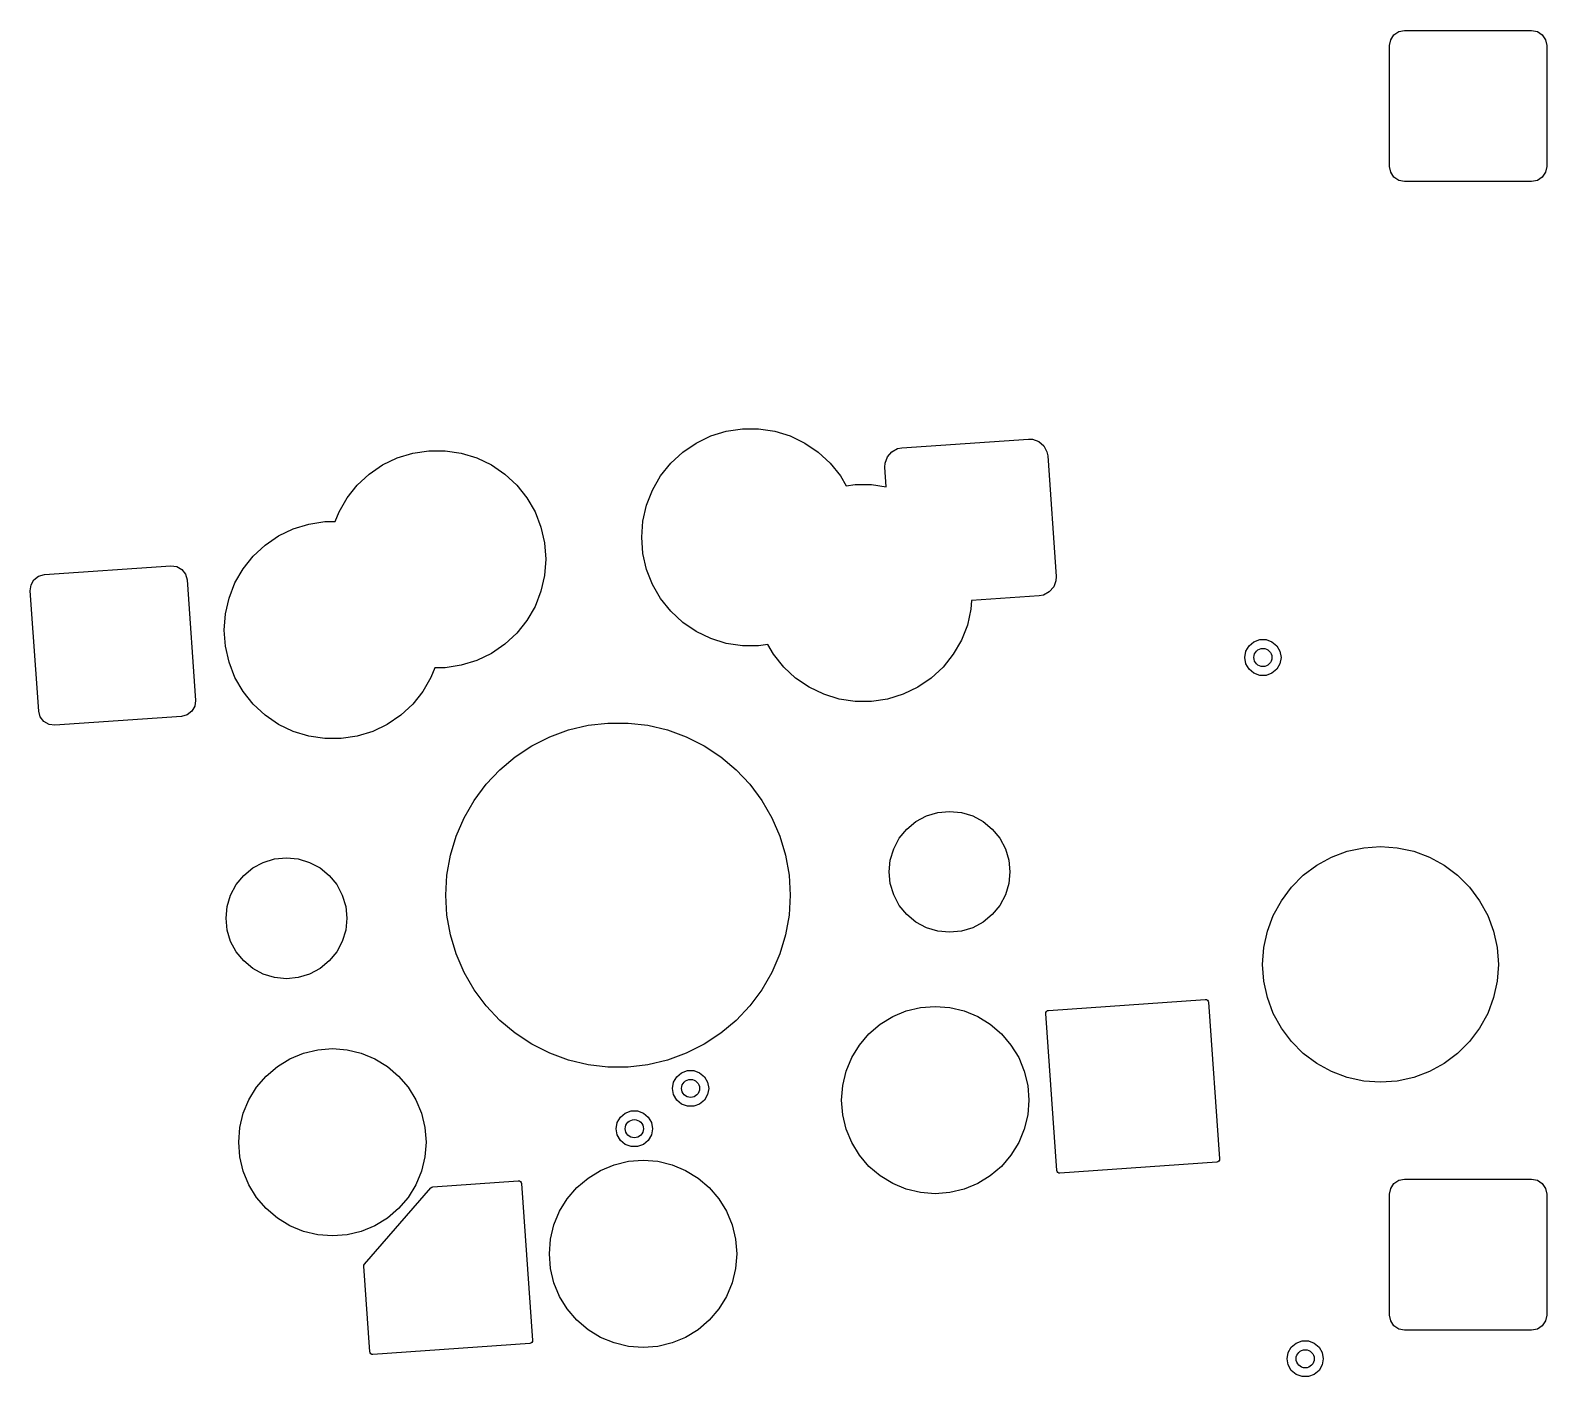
# Model space of a CAD drawing. Extents: x 2.53 to 8.57, y -5.78 to -1.88.
# Drawn here: x 4.104 to 5.092, y -2.821 to -1.945 of the extents above; entities that cross this region are included whole.
import ezdxf

# ---------------------------------------------------------------- set-up
doc = ezdxf.new("R2010")
doc.units = 0
doc.header["$MEASUREMENT"] = 0
doc.layers.add('BLACK', color=7, linetype='CONTINUOUS')

msp = doc.modelspace()

# ---------------------------------------------------------------- linework, layer by layer
at = {"layer": 'BLACK', "linetype": 'CONTINUOUS'}
for p, q in [((4.99225, -1.94748), (4.99545, -1.94535)), ((4.99545, -1.94535), (4.99921, -1.9446)), ((4.99921, -1.9446), (5.08189, -1.9446)), ((5.08189, -1.9446), (5.08566, -1.94535)), ((5.08566, -1.94535), (5.08885, -1.94748)), ((4.98937, -1.95444), (4.99012, -1.95068)), ((4.98937, -2.03318), (4.98937, -1.95444)), ((4.99012, -1.95068), (4.99225, -1.94748)), ((5.08885, -1.94748), (5.09098, -1.95068)), ((5.09098, -1.95068), (5.09173, -1.95444)), ((5.09173, -1.95444), (5.09173, -2.03318)), ((4.99012, -2.03695), (4.98937, -2.03318)), ((5.09173, -2.03318), (5.09098, -2.03695)), ((4.99225, -2.04014), (4.99012, -2.03695)), ((4.99545, -2.04228), (4.99225, -2.04014)), ((4.99921, -2.04303), (4.99545, -2.04228)), ((5.08189, -2.04303), (4.99921, -2.04303)), ((5.08566, -2.04228), (5.08189, -2.04303)), ((5.08885, -2.04014), (5.08566, -2.04228)), ((5.09098, -2.03695), (5.08885, -2.04014)), ((4.53759, -2.21333), (4.54713, -2.20874)), ((4.54713, -2.20874), (4.55725, -2.20562)), ((4.55725, -2.20562), (4.56772, -2.20404)), ((4.56772, -2.20404), (4.57832, -2.20404)), ((4.57832, -2.20404), (4.58879, -2.20562)), ((4.58879, -2.20562), (4.59891, -2.20874)), ((4.59891, -2.20874), (4.60845, -2.21333)), ((4.67156, -2.21651), (4.75404, -2.21074)), ((4.75404, -2.21074), (4.75676, -2.21087)), ((4.75676, -2.21087), (4.76084, -2.21234)), ((4.76084, -2.21234), (4.76412, -2.21519)), ((4.3429, -2.22302), (4.35302, -2.2199)), ((4.35302, -2.2199), (4.3635, -2.21832)), ((4.3635, -2.21832), (4.37409, -2.21832)), ((4.37409, -2.21832), (4.38456, -2.2199)), ((4.38456, -2.2199), (4.39468, -2.22302)), ((4.52107, -2.22651), (4.52884, -2.2193)), ((4.52884, -2.2193), (4.53759, -2.21333)), ((4.60845, -2.21333), (4.6172, -2.2193)), ((4.6172, -2.2193), (4.62497, -2.22651)), ((4.66073, -2.2264), (4.6622, -2.22231)), ((4.6622, -2.22231), (4.66505, -2.21904)), ((4.66505, -2.21904), (4.66889, -2.21701)), ((4.66889, -2.21701), (4.67156, -2.21651)), ((4.76412, -2.21519), (4.76614, -2.21903)), ((4.76614, -2.21903), (4.76664, -2.2217)), ((4.76664, -2.2217), (4.77214, -2.30025)), ((4.32461, -2.23358), (4.33336, -2.22762)), ((4.33336, -2.22762), (4.3429, -2.22302)), ((4.39468, -2.22302), (4.40423, -2.22762)), ((4.40423, -2.22762), (4.41298, -2.23358)), ((4.51447, -2.23479), (4.52107, -2.22651)), ((4.62497, -2.22651), (4.63157, -2.23479)), ((4.6606, -2.22912), (4.66073, -2.2264)), ((4.66149, -2.24178), (4.6606, -2.22912)), ((4.31024, -2.24907), (4.31685, -2.24079)), ((4.31685, -2.24079), (4.32461, -2.23358)), ((4.41298, -2.23358), (4.42074, -2.24079)), ((4.42074, -2.24079), (4.42735, -2.24907)), ((4.50917, -2.24396), (4.51447, -2.23479)), ((4.63157, -2.23479), (4.6353, -2.24124)), ((4.6353, -2.24124), (4.6413, -2.24033)), ((4.6413, -2.24033), (4.65189, -2.24033)), ((4.65189, -2.24033), (4.66149, -2.24178)), ((4.30495, -2.25824), (4.31024, -2.24907)), ((4.42735, -2.24907), (4.43264, -2.25824)), ((4.5053, -2.25382), (4.50917, -2.24396)), ((4.30249, -2.2645), (4.30495, -2.25824)), ((4.43264, -2.25824), (4.43651, -2.2681)), ((4.50294, -2.26414), (4.5053, -2.25382)), ((4.26555, -2.2738), (4.27509, -2.2692)), ((4.27509, -2.2692), (4.28521, -2.26608)), ((4.28521, -2.26608), (4.29569, -2.2645)), ((4.29569, -2.2645), (4.30249, -2.2645)), ((4.43651, -2.2681), (4.43887, -2.27843)), ((4.50215, -2.27471), (4.50294, -2.26414)), ((4.24904, -2.28697), (4.2568, -2.27976)), ((4.2568, -2.27976), (4.26555, -2.2738)), ((4.43887, -2.27843), (4.43966, -2.28899)), ((4.50294, -2.28527), (4.50215, -2.27471)), ((4.24243, -2.29525), (4.24904, -2.28697)), ((4.43966, -2.28899), (4.43887, -2.29955)), ((4.5053, -2.29559), (4.50294, -2.28527)), ((4.10622, -2.30234), (4.10926, -2.29999)), ((4.10926, -2.29999), (4.11296, -2.29898)), ((4.11296, -2.29898), (4.19544, -2.29322)), ((4.19544, -2.29322), (4.19925, -2.2937)), ((4.19925, -2.2937), (4.20258, -2.29561)), ((4.20258, -2.29561), (4.20493, -2.29864)), ((4.20493, -2.29864), (4.20594, -2.30235)), ((4.23714, -2.30442), (4.24243, -2.29525)), ((4.43887, -2.29955), (4.43651, -2.30988)), ((4.50917, -2.30545), (4.5053, -2.29559)), ((4.77214, -2.30025), (4.77201, -2.30297)), ((4.10383, -2.30949), (4.10431, -2.30568)), ((4.10932, -2.38804), (4.10383, -2.30949)), ((4.10431, -2.30568), (4.10622, -2.30234)), ((4.20594, -2.30235), (4.21144, -2.3809)), ((4.23327, -2.31428), (4.23714, -2.30442)), ((4.43651, -2.30988), (4.43264, -2.31974)), ((4.51447, -2.31463), (4.50917, -2.30545)), ((4.76769, -2.31033), (4.76385, -2.31235)), ((4.77054, -2.30705), (4.76769, -2.31033)), ((4.77201, -2.30297), (4.77054, -2.30705)), ((4.23091, -2.32461), (4.23327, -2.31428)), ((4.43264, -2.31974), (4.42735, -2.32891)), ((4.52107, -2.32291), (4.51447, -2.31463)), ((4.71667, -2.32156), (4.71431, -2.33189)), ((4.71709, -2.31594), (4.71667, -2.32156)), ((4.76118, -2.31286), (4.71709, -2.31594)), ((4.76385, -2.31235), (4.76118, -2.31286)), ((4.23012, -2.33517), (4.23091, -2.32461)), ((4.42735, -2.32891), (4.42074, -2.33719)), ((4.52884, -2.33011), (4.52107, -2.32291)), ((4.53759, -2.33608), (4.52884, -2.33011)), ((4.23091, -2.34573), (4.23012, -2.33517)), ((4.42074, -2.33719), (4.41298, -2.34439)), ((4.54713, -2.34067), (4.53759, -2.33608)), ((4.55725, -2.3438), (4.54713, -2.34067)), ((4.71431, -2.33189), (4.71044, -2.34175)), ((4.23327, -2.35606), (4.23091, -2.34573)), ((4.40423, -2.35036), (4.39468, -2.35495)), ((4.41298, -2.34439), (4.40423, -2.35036)), ((4.56772, -2.34537), (4.55725, -2.3438)), ((4.57832, -2.34537), (4.56772, -2.34537)), ((4.58432, -2.34447), (4.57832, -2.34537)), ((4.58804, -2.35092), (4.58432, -2.34447)), ((4.59465, -2.3592), (4.58804, -2.35092)), ((4.70515, -2.35092), (4.69855, -2.3592)), ((4.71044, -2.34175), (4.70515, -2.35092)), ((4.89504, -2.35299), (4.89575, -2.34895)), ((4.89575, -2.34895), (4.8978, -2.3454)), ((4.8978, -2.3454), (4.90095, -2.34276)), ((4.90095, -2.34276), (4.9048, -2.34136)), ((4.9048, -2.34136), (4.9089, -2.34136)), ((4.9089, -2.34136), (4.91276, -2.34276)), ((4.91276, -2.34276), (4.9159, -2.3454)), ((4.9159, -2.3454), (4.91795, -2.34895)), ((4.91795, -2.34895), (4.91866, -2.35299)), ((4.23714, -2.36592), (4.23327, -2.35606)), ((4.36729, -2.35966), (4.36483, -2.36592)), ((4.37409, -2.35966), (4.36729, -2.35966)), ((4.38456, -2.35808), (4.37409, -2.35966)), ((4.39468, -2.35495), (4.38456, -2.35808)), ((4.60241, -2.36641), (4.59465, -2.3592)), ((4.69855, -2.3592), (4.69078, -2.36641)), ((4.89575, -2.35703), (4.89504, -2.35299)), ((4.8978, -2.36058), (4.89575, -2.35703)), ((4.90095, -2.36322), (4.8978, -2.36058)), ((4.9159, -2.36058), (4.91276, -2.36322)), ((4.91795, -2.35703), (4.9159, -2.36058)), ((4.91866, -2.35299), (4.91795, -2.35703)), ((4.24243, -2.37509), (4.23714, -2.36592)), ((4.36483, -2.36592), (4.35954, -2.37509)), ((4.61116, -2.37237), (4.60241, -2.36641)), ((4.69078, -2.36641), (4.68203, -2.37237)), ((4.9048, -2.36462), (4.90095, -2.36322)), ((4.9089, -2.36462), (4.9048, -2.36462)), ((4.91276, -2.36322), (4.9089, -2.36462)), ((4.24904, -2.38337), (4.24243, -2.37509)), ((4.35954, -2.37509), (4.35293, -2.38337)), ((4.62071, -2.37697), (4.61116, -2.37237)), ((4.63083, -2.38009), (4.62071, -2.37697)), ((4.6413, -2.38167), (4.63083, -2.38009)), ((4.66237, -2.38009), (4.65189, -2.38167)), ((4.67249, -2.37697), (4.66237, -2.38009)), ((4.68203, -2.37237), (4.67249, -2.37697)), ((4.11033, -2.39174), (4.10932, -2.38804)), ((4.20601, -2.39039), (4.2023, -2.3914)), ((4.20905, -2.38804), (4.20601, -2.39039)), ((4.21095, -2.38471), (4.20905, -2.38804)), ((4.21144, -2.3809), (4.21095, -2.38471)), ((4.2568, -2.39057), (4.24904, -2.38337)), ((4.26555, -2.39654), (4.2568, -2.39057)), ((4.34517, -2.39057), (4.33642, -2.39654)), ((4.35293, -2.38337), (4.34517, -2.39057)), ((4.65189, -2.38167), (4.6413, -2.38167)), ((4.11268, -2.39478), (4.11033, -2.39174)), ((4.11602, -2.39668), (4.11268, -2.39478)), ((4.11983, -2.39717), (4.11602, -2.39668)), ((4.2023, -2.3914), (4.11983, -2.39717)), ((4.27509, -2.40114), (4.26555, -2.39654)), ((4.33642, -2.39654), (4.32687, -2.40114)), ((4.44226, -2.40465), (4.45452, -2.40018)), ((4.45452, -2.40018), (4.46721, -2.39717)), ((4.46721, -2.39717), (4.48017, -2.39566)), ((4.48017, -2.39566), (4.49322, -2.39566)), ((4.49322, -2.39566), (4.50618, -2.39717)), ((4.50618, -2.39717), (4.51888, -2.40018)), ((4.51888, -2.40018), (4.53114, -2.40465)), ((4.28521, -2.40426), (4.27509, -2.40114)), ((4.29569, -2.40584), (4.28521, -2.40426)), ((4.30628, -2.40584), (4.29569, -2.40584)), ((4.31675, -2.40426), (4.30628, -2.40584)), ((4.32687, -2.40114), (4.31675, -2.40426)), ((4.4306, -2.4105), (4.44226, -2.40465)), ((4.53114, -2.40465), (4.5428, -2.4105)), ((4.4097, -2.42606), (4.41969, -2.41767)), ((4.41969, -2.41767), (4.4306, -2.4105)), ((4.5428, -2.4105), (4.5537, -2.41767)), ((4.5537, -2.41767), (4.5637, -2.42606)), ((4.40074, -2.43555), (4.4097, -2.42606)), ((4.5637, -2.42606), (4.57265, -2.43555)), ((4.39295, -2.44602), (4.40074, -2.43555)), ((4.57265, -2.43555), (4.58044, -2.44602)), ((4.38643, -2.45732), (4.39295, -2.44602)), ((4.58044, -2.44602), (4.58697, -2.45732)), ((4.38126, -2.4693), (4.38643, -2.45732)), ((4.58697, -2.45732), (4.59214, -2.4693)), ((4.67487, -2.46473), (4.68083, -2.45983)), ((4.68083, -2.45983), (4.68764, -2.4562)), ((4.68764, -2.4562), (4.69503, -2.45396)), ((4.69503, -2.45396), (4.70271, -2.4532)), ((4.70271, -2.4532), (4.71039, -2.45396)), ((4.71039, -2.45396), (4.71777, -2.4562)), ((4.71777, -2.4562), (4.72458, -2.45983)), ((4.72458, -2.45983), (4.73054, -2.46473)), ((4.37752, -2.4818), (4.38126, -2.4693)), ((4.59214, -2.4693), (4.59588, -2.4818)), ((4.66997, -2.4707), (4.67487, -2.46473)), ((4.73054, -2.46473), (4.73544, -2.4707)), ((4.66409, -2.48489), (4.66633, -2.4775)), ((4.66633, -2.4775), (4.66997, -2.4707)), ((4.73544, -2.4707), (4.73908, -2.4775)), ((4.73908, -2.4775), (4.74132, -2.48489)), ((4.95157, -2.48303), (4.96184, -2.47921)), ((4.96184, -2.47921), (4.97254, -2.47688)), ((4.97254, -2.47688), (4.98346, -2.4761)), ((4.98346, -2.4761), (4.99439, -2.47688)), ((4.99439, -2.47688), (5.00509, -2.47921)), ((5.00509, -2.47921), (5.01536, -2.48303)), ((4.24882, -2.49004), (4.25562, -2.48641)), ((4.25562, -2.48641), (4.26301, -2.48416)), ((4.26301, -2.48416), (4.27069, -2.48341)), ((4.27069, -2.48341), (4.27837, -2.48416)), ((4.27837, -2.48416), (4.28576, -2.48641)), ((4.28576, -2.48641), (4.29256, -2.49004)), ((4.37525, -2.49465), (4.37752, -2.4818)), ((4.59588, -2.4818), (4.59814, -2.49465)), ((4.66334, -2.49257), (4.66409, -2.48489)), ((4.74132, -2.48489), (4.74208, -2.49257)), ((4.93319, -2.49485), (4.94196, -2.48828)), ((4.94196, -2.48828), (4.95157, -2.48303)), ((5.01536, -2.48303), (5.02497, -2.48828)), ((5.02497, -2.48828), (5.03374, -2.49485)), ((4.23795, -2.50091), (4.24285, -2.49494)), ((4.24285, -2.49494), (4.24882, -2.49004)), ((4.29256, -2.49004), (4.29853, -2.49494)), ((4.29853, -2.49494), (4.30342, -2.50091)), ((4.37449, -2.50767), (4.37525, -2.49465)), ((4.59814, -2.49465), (4.5989, -2.50767)), ((4.66409, -2.50025), (4.66334, -2.49257)), ((4.74208, -2.49257), (4.74132, -2.50025)), ((4.92544, -2.50259), (4.93319, -2.49485)), ((5.03374, -2.49485), (5.04148, -2.50259)), ((4.23208, -2.5151), (4.23432, -2.50771)), ((4.23432, -2.50771), (4.23795, -2.50091)), ((4.30342, -2.50091), (4.30706, -2.50771)), ((4.30706, -2.50771), (4.3093, -2.5151)), ((4.37525, -2.5207), (4.37449, -2.50767)), ((4.5989, -2.50767), (4.59814, -2.5207)), ((4.66633, -2.50764), (4.66409, -2.50025)), ((4.66997, -2.51444), (4.66633, -2.50764)), ((4.73908, -2.50764), (4.73544, -2.51444)), ((4.74132, -2.50025), (4.73908, -2.50764)), ((4.91888, -2.51136), (4.92544, -2.50259)), ((5.04148, -2.50259), (5.04805, -2.51136)), ((4.23132, -2.52278), (4.23208, -2.5151)), ((4.3093, -2.5151), (4.31006, -2.52278)), ((4.67487, -2.52041), (4.66997, -2.51444)), ((4.73544, -2.51444), (4.73054, -2.52041)), ((4.91363, -2.52098), (4.91888, -2.51136)), ((5.04805, -2.51136), (5.0533, -2.52098)), ((4.23208, -2.53046), (4.23132, -2.52278)), ((4.31006, -2.52278), (4.3093, -2.53046)), ((4.37752, -2.53355), (4.37525, -2.5207)), ((4.59814, -2.5207), (4.59588, -2.53355)), ((4.68083, -2.5253), (4.67487, -2.52041)), ((4.68764, -2.52894), (4.68083, -2.5253)), ((4.69503, -2.53118), (4.68764, -2.52894)), ((4.71777, -2.52894), (4.71039, -2.53118)), ((4.72458, -2.5253), (4.71777, -2.52894)), ((4.73054, -2.52041), (4.72458, -2.5253)), ((4.9098, -2.53124), (4.91363, -2.52098)), ((5.0533, -2.52098), (5.05713, -2.53124)), ((4.23432, -2.53784), (4.23208, -2.53046)), ((4.23795, -2.54465), (4.23432, -2.53784)), ((4.30706, -2.53784), (4.30342, -2.54465)), ((4.3093, -2.53046), (4.30706, -2.53784)), ((4.38126, -2.54605), (4.37752, -2.53355)), ((4.59588, -2.53355), (4.59214, -2.54605)), ((4.70271, -2.53194), (4.69503, -2.53118)), ((4.71039, -2.53118), (4.70271, -2.53194)), ((4.90747, -2.54194), (4.9098, -2.53124)), ((5.05713, -2.53124), (5.05945, -2.54194)), ((4.24285, -2.55062), (4.23795, -2.54465)), ((4.30342, -2.54465), (4.29853, -2.55062)), ((4.38643, -2.55803), (4.38126, -2.54605)), ((4.59214, -2.54605), (4.58697, -2.55803)), ((4.90669, -2.55287), (4.90747, -2.54194)), ((5.05945, -2.54194), (5.06024, -2.55287)), ((4.24882, -2.55551), (4.24285, -2.55062)), ((4.25562, -2.55915), (4.24882, -2.55551)), ((4.29256, -2.55551), (4.28576, -2.55915)), ((4.29853, -2.55062), (4.29256, -2.55551)), ((4.39295, -2.56933), (4.38643, -2.55803)), ((4.58697, -2.55803), (4.58044, -2.56933)), ((4.90747, -2.56379), (4.90669, -2.55287)), ((5.06024, -2.55287), (5.05945, -2.56379)), ((4.26301, -2.56139), (4.25562, -2.55915)), ((4.27069, -2.56215), (4.26301, -2.56139)), ((4.27837, -2.56139), (4.27069, -2.56215)), ((4.28576, -2.55915), (4.27837, -2.56139)), ((4.9098, -2.5745), (4.90747, -2.56379)), ((5.05945, -2.56379), (5.05713, -2.5745)), ((4.40074, -2.5798), (4.39295, -2.56933)), ((4.58044, -2.56933), (4.57265, -2.5798)), ((4.76723, -2.58278), (4.86934, -2.57564)), ((4.86934, -2.57564), (4.8701, -2.57573)), ((4.8701, -2.57573), (4.87077, -2.57611)), ((4.87077, -2.57611), (4.87124, -2.57672)), ((4.87124, -2.57672), (4.87144, -2.57746)), ((4.87144, -2.57746), (4.87858, -2.67957)), ((4.91363, -2.58476), (4.9098, -2.5745)), ((5.05713, -2.5745), (5.0533, -2.58476)), ((4.4097, -2.58929), (4.40074, -2.5798)), ((4.57265, -2.5798), (4.5637, -2.58929)), ((4.6575, -2.59185), (4.66566, -2.58685)), ((4.66566, -2.58685), (4.67451, -2.58318)), ((4.67451, -2.58318), (4.68382, -2.58095)), ((4.68382, -2.58095), (4.69337, -2.5802)), ((4.69337, -2.5802), (4.70291, -2.58095)), ((4.70291, -2.58095), (4.71222, -2.58318)), ((4.71222, -2.58318), (4.72107, -2.58685)), ((4.72107, -2.58685), (4.72924, -2.59185)), ((4.7654, -2.58488), (4.7655, -2.58412)), ((4.77254, -2.68699), (4.7654, -2.58488)), ((4.7655, -2.58412), (4.76588, -2.58345)), ((4.76588, -2.58345), (4.76649, -2.58298)), ((4.76649, -2.58298), (4.76723, -2.58278)), ((4.91888, -2.59437), (4.91363, -2.58476)), ((5.0533, -2.58476), (5.04805, -2.59437)), ((4.41969, -2.59768), (4.4097, -2.58929)), ((4.4306, -2.60485), (4.41969, -2.59768)), ((4.5537, -2.59768), (4.5428, -2.60485)), ((4.5637, -2.58929), (4.5537, -2.59768)), ((4.644, -2.60535), (4.65022, -2.59807)), ((4.65022, -2.59807), (4.6575, -2.59185)), ((4.72924, -2.59185), (4.73652, -2.59807)), ((4.73652, -2.59807), (4.74274, -2.60535)), ((4.92544, -2.60314), (4.91888, -2.59437)), ((5.04805, -2.59437), (5.04148, -2.60314)), ((4.29108, -2.60841), (4.30063, -2.60766)), ((4.30063, -2.60766), (4.31017, -2.60841)), ((4.44226, -2.6107), (4.4306, -2.60485)), ((4.5428, -2.60485), (4.53114, -2.6107)), ((4.639, -2.61352), (4.644, -2.60535)), ((4.74274, -2.60535), (4.74774, -2.61352)), ((4.93319, -2.61089), (4.92544, -2.60314)), ((5.04148, -2.60314), (5.03374, -2.61089)), ((4.26476, -2.61931), (4.27292, -2.61431)), ((4.27292, -2.61431), (4.28177, -2.61065)), ((4.28177, -2.61065), (4.29108, -2.60841)), ((4.31017, -2.60841), (4.31948, -2.61065)), ((4.31948, -2.61065), (4.32833, -2.61431)), ((4.32833, -2.61431), (4.33649, -2.61931)), ((4.45452, -2.61516), (4.44226, -2.6107)), ((4.46721, -2.61817), (4.45452, -2.61516)), ((4.51888, -2.61516), (4.50618, -2.61817)), ((4.53114, -2.6107), (4.51888, -2.61516)), ((4.63533, -2.62236), (4.639, -2.61352)), ((4.74774, -2.61352), (4.7514, -2.62236)), ((4.94196, -2.61745), (4.93319, -2.61089)), ((4.95157, -2.6227), (4.94196, -2.61745)), ((5.02497, -2.61745), (5.01536, -2.6227)), ((5.03374, -2.61089), (5.02497, -2.61745)), ((4.25126, -2.63281), (4.25748, -2.62553)), ((4.25748, -2.62553), (4.26476, -2.61931)), ((4.33649, -2.61931), (4.34378, -2.62553)), ((4.34378, -2.62553), (4.34999, -2.63281)), ((4.48017, -2.61969), (4.46721, -2.61817)), ((4.49322, -2.61969), (4.48017, -2.61969)), ((4.50618, -2.61817), (4.49322, -2.61969)), ((4.52289, -2.62958), (4.52494, -2.62603)), ((4.52494, -2.62603), (4.52808, -2.62339)), ((4.52808, -2.62339), (4.53193, -2.62199)), ((4.53193, -2.62199), (4.53604, -2.62199)), ((4.53604, -2.62199), (4.53989, -2.62339)), ((4.53989, -2.62339), (4.54303, -2.62603)), ((4.54303, -2.62603), (4.54508, -2.62958)), ((4.6331, -2.63167), (4.63533, -2.62236)), ((4.7514, -2.62236), (4.75364, -2.63167)), ((4.96184, -2.62653), (4.95157, -2.6227)), ((4.97254, -2.62886), (4.96184, -2.62653)), ((5.00509, -2.62653), (4.99439, -2.62886)), ((5.01536, -2.6227), (5.00509, -2.62653)), ((4.24625, -2.64098), (4.25126, -2.63281)), ((4.34999, -2.63281), (4.355, -2.64098)), ((4.52217, -2.63362), (4.52289, -2.62958)), ((4.52289, -2.63766), (4.52217, -2.63362)), ((4.52494, -2.64121), (4.52289, -2.63766)), ((4.54508, -2.63766), (4.54303, -2.64121)), ((4.54508, -2.62958), (4.5458, -2.63362)), ((4.5458, -2.63362), (4.54508, -2.63766)), ((4.63234, -2.64122), (4.6331, -2.63167)), ((4.75364, -2.63167), (4.75439, -2.64122)), ((4.98346, -2.62964), (4.97254, -2.62886)), ((4.99439, -2.62886), (4.98346, -2.62964)), ((4.24259, -2.64983), (4.24625, -2.64098)), ((4.355, -2.64098), (4.35866, -2.64983)), ((4.52808, -2.64385), (4.52494, -2.64121)), ((4.53193, -2.64525), (4.52808, -2.64385)), ((4.53604, -2.64525), (4.53193, -2.64525)), ((4.53989, -2.64385), (4.53604, -2.64525)), ((4.54303, -2.64121), (4.53989, -2.64385)), ((4.6331, -2.65077), (4.63234, -2.64122)), ((4.75439, -2.64122), (4.75364, -2.65077)), ((4.24035, -2.65914), (4.24259, -2.64983)), ((4.35866, -2.64983), (4.3609, -2.65914)), ((4.48553, -2.65986), (4.48624, -2.65582)), ((4.48624, -2.65582), (4.48829, -2.65227)), ((4.48829, -2.65227), (4.49143, -2.64963)), ((4.49143, -2.64963), (4.49529, -2.64823)), ((4.49529, -2.64823), (4.49939, -2.64823)), ((4.49939, -2.64823), (4.50325, -2.64963)), ((4.50325, -2.64963), (4.50639, -2.65227)), ((4.50639, -2.65227), (4.50844, -2.65582)), ((4.50844, -2.65582), (4.50915, -2.65986)), ((4.63533, -2.66008), (4.6331, -2.65077)), ((4.75364, -2.65077), (4.7514, -2.66008)), ((4.2396, -2.66868), (4.24035, -2.65914)), ((4.3609, -2.65914), (4.36165, -2.66868)), ((4.48624, -2.6639), (4.48553, -2.65986)), ((4.48829, -2.66745), (4.48624, -2.6639)), ((4.50844, -2.6639), (4.50639, -2.66745)), ((4.50915, -2.65986), (4.50844, -2.6639)), ((4.639, -2.66892), (4.63533, -2.66008)), ((4.7514, -2.66008), (4.74774, -2.66892)), ((4.24035, -2.67823), (4.2396, -2.66868)), ((4.36165, -2.66868), (4.3609, -2.67823)), ((4.49143, -2.67009), (4.48829, -2.66745)), ((4.49529, -2.67149), (4.49143, -2.67009)), ((4.49939, -2.67149), (4.49529, -2.67149)), ((4.50325, -2.67009), (4.49939, -2.67149)), ((4.50639, -2.66745), (4.50325, -2.67009)), ((4.644, -2.67709), (4.639, -2.66892)), ((4.65022, -2.68437), (4.644, -2.67709)), ((4.74274, -2.67709), (4.73652, -2.68437)), ((4.74774, -2.66892), (4.74274, -2.67709)), ((4.24259, -2.68754), (4.24035, -2.67823)), ((4.3609, -2.67823), (4.35866, -2.68754)), ((4.46717, -2.69199), (4.47533, -2.68698)), ((4.47533, -2.68698), (4.48418, -2.68332)), ((4.48418, -2.68332), (4.49349, -2.68108)), ((4.49349, -2.68108), (4.50304, -2.68033)), ((4.50304, -2.68033), (4.51258, -2.68108)), ((4.51258, -2.68108), (4.5219, -2.68332)), ((4.5219, -2.68332), (4.53074, -2.68698)), ((4.53074, -2.68698), (4.53891, -2.69199)), ((4.6575, -2.69059), (4.65022, -2.68437)), ((4.73652, -2.68437), (4.72924, -2.69059)), ((4.77274, -2.68773), (4.77254, -2.68699)), ((4.87675, -2.68168), (4.77464, -2.68882)), ((4.8775, -2.68147), (4.87675, -2.68168)), ((4.8781, -2.681), (4.8775, -2.68147)), ((4.87848, -2.68034), (4.8781, -2.681)), ((4.87858, -2.67957), (4.87848, -2.68034)), ((4.24625, -2.69639), (4.24259, -2.68754)), ((4.25126, -2.70455), (4.24625, -2.69639)), ((4.355, -2.69639), (4.34999, -2.70455)), ((4.35866, -2.68754), (4.355, -2.69639)), ((4.36611, -2.69765), (4.42176, -2.69376)), ((4.42176, -2.69376), (4.42253, -2.69386)), ((4.42253, -2.69386), (4.42319, -2.69424)), ((4.42319, -2.69424), (4.42366, -2.69484)), ((4.42366, -2.69484), (4.42387, -2.69559)), ((4.42387, -2.69559), (4.43101, -2.7977)), ((4.45989, -2.6982), (4.46717, -2.69199)), ((4.53891, -2.69199), (4.54619, -2.6982)), ((4.66566, -2.69559), (4.6575, -2.69059)), ((4.67451, -2.69926), (4.66566, -2.69559)), ((4.72107, -2.69559), (4.71222, -2.69926)), ((4.72924, -2.69059), (4.72107, -2.69559)), ((4.77321, -2.68834), (4.77274, -2.68773)), ((4.77388, -2.68872), (4.77321, -2.68834)), ((4.77464, -2.68882), (4.77388, -2.68872)), ((4.99012, -2.69871), (4.99225, -2.69551)), ((4.99225, -2.69551), (4.99545, -2.69338)), ((4.99545, -2.69338), (4.99921, -2.69263)), ((4.99921, -2.69263), (5.08189, -2.69263)), ((5.08189, -2.69263), (5.08566, -2.69338)), ((5.08566, -2.69338), (5.08885, -2.69551)), ((5.08885, -2.69551), (5.09098, -2.69871)), ((4.25748, -2.71183), (4.25126, -2.70455)), ((4.32155, -2.74803), (4.36476, -2.69832)), ((4.34999, -2.70455), (4.34378, -2.71183)), ((4.36476, -2.69832), (4.36537, -2.69785)), ((4.36537, -2.69785), (4.36611, -2.69765)), ((4.44867, -2.71365), (4.45367, -2.70549)), ((4.45367, -2.70549), (4.45989, -2.6982)), ((4.54619, -2.6982), (4.55241, -2.70549)), ((4.55241, -2.70549), (4.55741, -2.71365)), ((4.68382, -2.70149), (4.67451, -2.69926)), ((4.69337, -2.70224), (4.68382, -2.70149)), ((4.70291, -2.70149), (4.69337, -2.70224)), ((4.71222, -2.69926), (4.70291, -2.70149)), ((4.98937, -2.70247), (4.99012, -2.69871)), ((4.98937, -2.78121), (4.98937, -2.70247)), ((5.09098, -2.69871), (5.09173, -2.70247)), ((5.09173, -2.70247), (5.09173, -2.78121)), ((4.26476, -2.71805), (4.25748, -2.71183)), ((4.34378, -2.71183), (4.33649, -2.71805)), ((4.445, -2.7225), (4.44867, -2.71365)), ((4.55741, -2.71365), (4.56108, -2.7225)), ((4.27292, -2.72306), (4.26476, -2.71805)), ((4.28177, -2.72672), (4.27292, -2.72306)), ((4.32833, -2.72306), (4.31948, -2.72672)), ((4.33649, -2.71805), (4.32833, -2.72306)), ((4.44277, -2.73181), (4.445, -2.7225)), ((4.56108, -2.7225), (4.56331, -2.73181)), ((4.29108, -2.72896), (4.28177, -2.72672)), ((4.30063, -2.72971), (4.29108, -2.72896)), ((4.31017, -2.72896), (4.30063, -2.72971)), ((4.31948, -2.72672), (4.31017, -2.72896)), ((4.44201, -2.74135), (4.44277, -2.73181)), ((4.56331, -2.73181), (4.56406, -2.74135)), ((4.44277, -2.7509), (4.44201, -2.74135)), ((4.56406, -2.74135), (4.56331, -2.7509)), ((4.32107, -2.74946), (4.32117, -2.7487)), ((4.32497, -2.80511), (4.32107, -2.74946)), ((4.32117, -2.7487), (4.32155, -2.74803)), ((4.445, -2.76021), (4.44277, -2.7509)), ((4.56331, -2.7509), (4.56108, -2.76021)), ((4.44867, -2.76906), (4.445, -2.76021)), ((4.56108, -2.76021), (4.55741, -2.76906)), ((4.45367, -2.77722), (4.44867, -2.76906)), ((4.55741, -2.76906), (4.55241, -2.77722)), ((4.45989, -2.78451), (4.45367, -2.77722)), ((4.46717, -2.79072), (4.45989, -2.78451)), ((4.54619, -2.78451), (4.53891, -2.79072)), ((4.55241, -2.77722), (4.54619, -2.78451)), ((4.99012, -2.78498), (4.98937, -2.78121)), ((4.99225, -2.78817), (4.99012, -2.78498)), ((5.09098, -2.78498), (5.08885, -2.78817)), ((5.09173, -2.78121), (5.09098, -2.78498)), ((4.47533, -2.79573), (4.46717, -2.79072)), ((4.48418, -2.79939), (4.47533, -2.79573)), ((4.53074, -2.79573), (4.5219, -2.79939)), ((4.53891, -2.79072), (4.53074, -2.79573)), ((4.99545, -2.79031), (4.99225, -2.78817)), ((4.99921, -2.79106), (4.99545, -2.79031)), ((5.08189, -2.79106), (4.99921, -2.79106)), ((5.08566, -2.79031), (5.08189, -2.79106)), ((5.08885, -2.78817), (5.08566, -2.79031)), ((4.32517, -2.80585), (4.32497, -2.80511)), ((4.42918, -2.7998), (4.32707, -2.80694)), ((4.42992, -2.7996), (4.42918, -2.7998)), ((4.43053, -2.79913), (4.42992, -2.7996)), ((4.43091, -2.79846), (4.43053, -2.79913)), ((4.43101, -2.7977), (4.43091, -2.79846)), ((4.49349, -2.80163), (4.48418, -2.79939)), ((4.50304, -2.80238), (4.49349, -2.80163)), ((4.51258, -2.80163), (4.50304, -2.80238)), ((4.5219, -2.79939), (4.51258, -2.80163)), ((4.92331, -2.80564), (4.92536, -2.80209)), ((4.92536, -2.80209), (4.9285, -2.79946)), ((4.9285, -2.79946), (4.93236, -2.79805)), ((4.93236, -2.79805), (4.93646, -2.79805)), ((4.93646, -2.79805), (4.94032, -2.79946)), ((4.94032, -2.79946), (4.94346, -2.80209)), ((4.94346, -2.80209), (4.94551, -2.80564)), ((4.32564, -2.80646), (4.32517, -2.80585)), ((4.3263, -2.80684), (4.32564, -2.80646)), ((4.32707, -2.80694), (4.3263, -2.80684)), ((4.9226, -2.80968), (4.92331, -2.80564)), ((4.92331, -2.81372), (4.9226, -2.80968)), ((4.92536, -2.81728), (4.92331, -2.81372)), ((4.94551, -2.81372), (4.94346, -2.81728)), ((4.94551, -2.80564), (4.94622, -2.80968)), ((4.94622, -2.80968), (4.94551, -2.81372)), ((4.9285, -2.81991), (4.92536, -2.81728)), ((4.93236, -2.82132), (4.9285, -2.81991)), ((4.93646, -2.82132), (4.93236, -2.82132)), ((4.94032, -2.81991), (4.93646, -2.82132)), ((4.94346, -2.81728), (4.94032, -2.81991))]:
    msp.add_line(p, q, dxfattribs=at)
at = {"layer": 'BLACK'}
for centre in [(4.90685, -2.35299), (4.53398, -2.63362), (4.49734, -2.65986), (4.93441, -2.80968)]:
    msp.add_circle(centre, 0.00591, dxfattribs=at)

doc.saveas('drawing.dxf')
